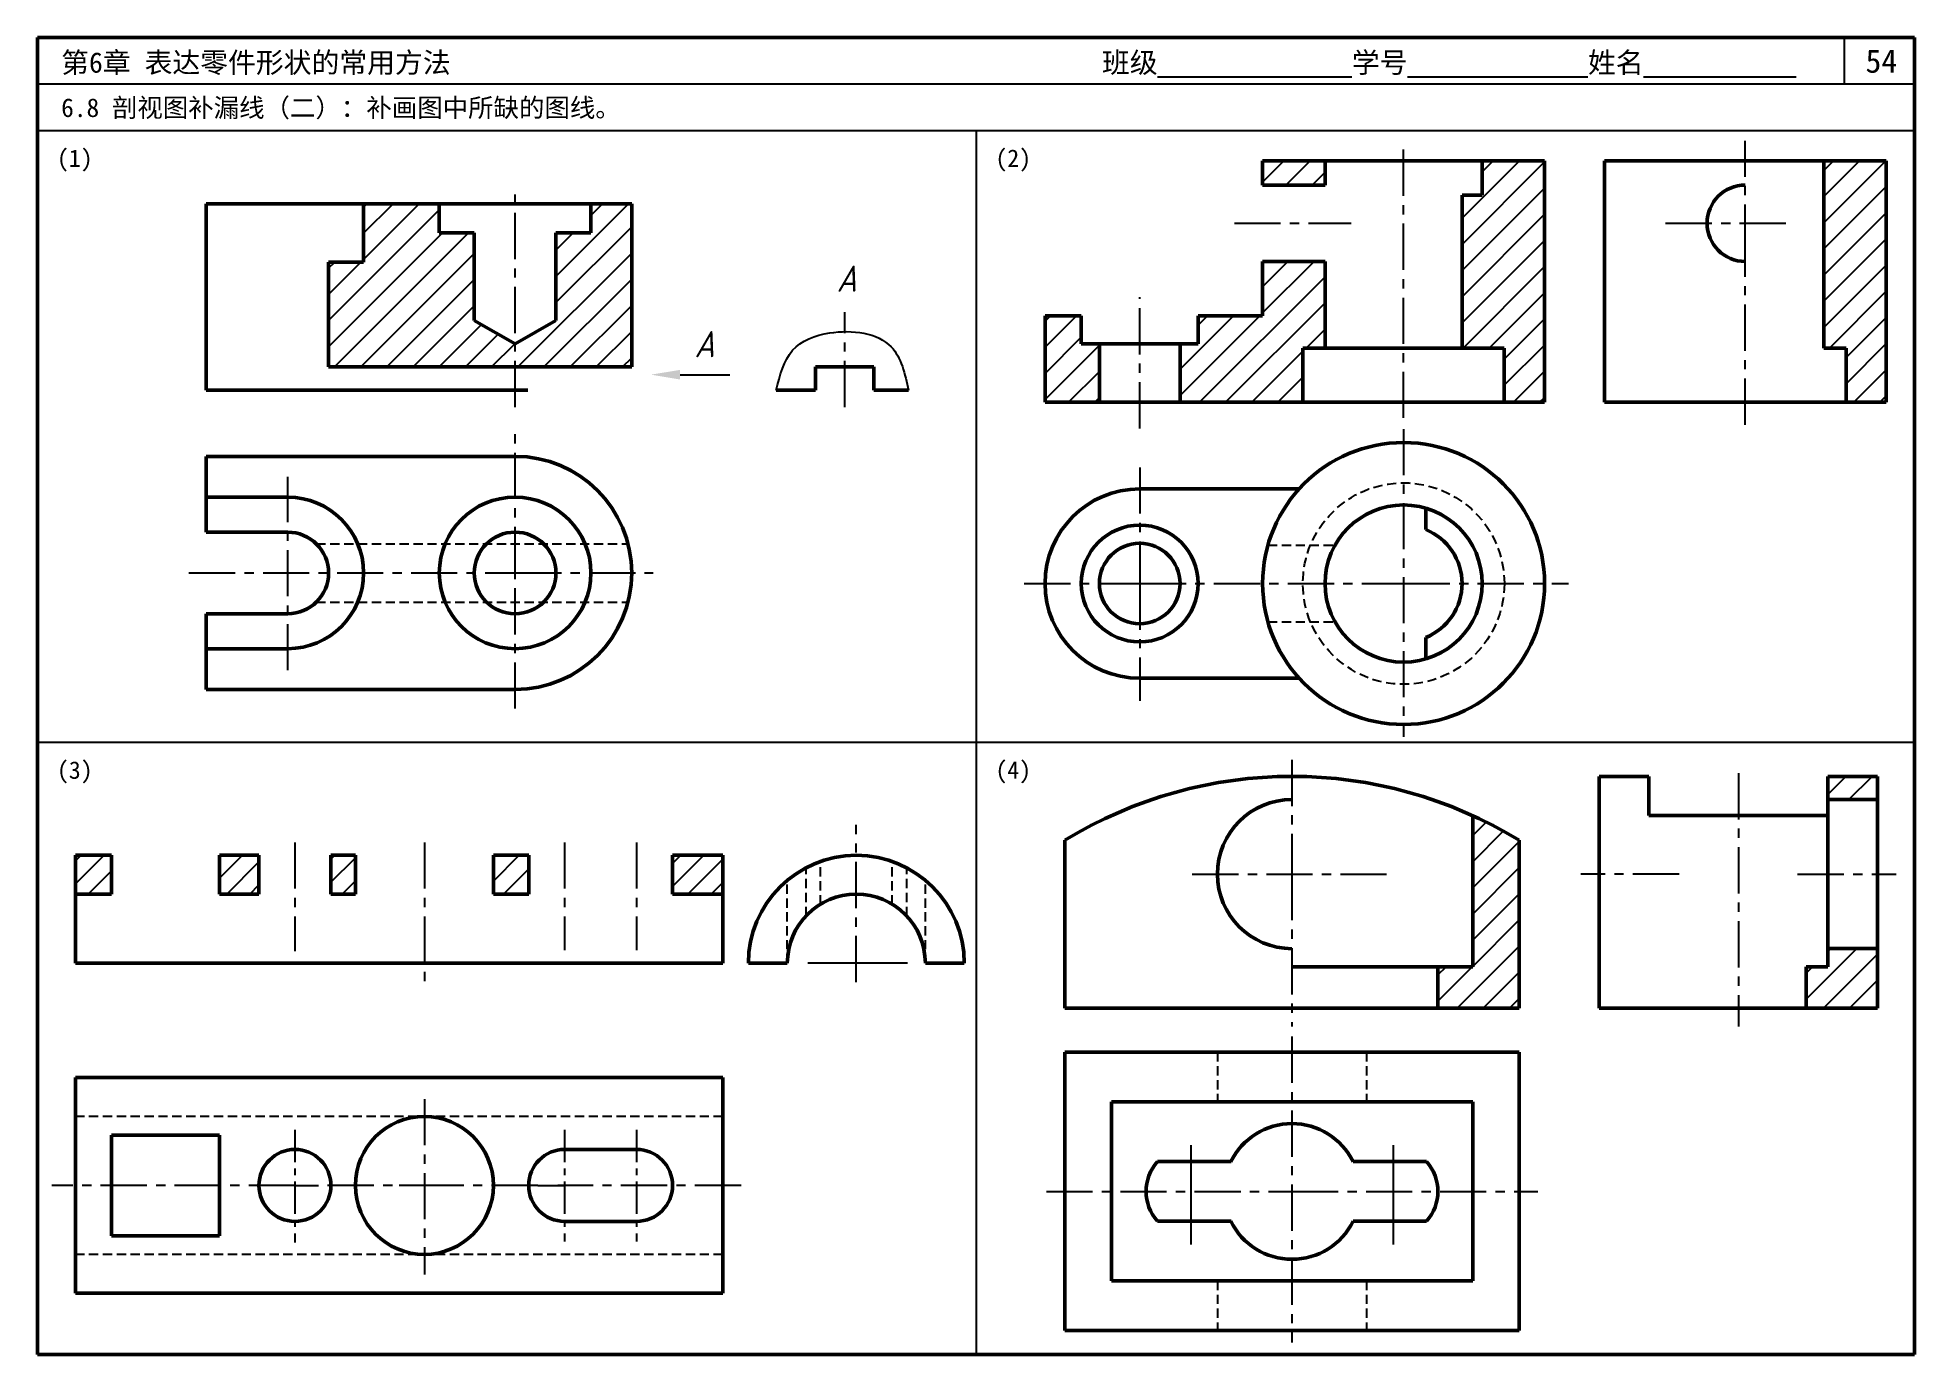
# Model space of a CAD drawing. Header units: millimetres. Extents: x 0 to 322, y 0 to 226.
import ezdxf

# ---------------------------------------------------------------- set-up
doc = ezdxf.new("R2010")
doc.units = ezdxf.units.MM
doc.header["$LTSCALE"] = 0.25
doc.linetypes.add('CENTER', pattern=[50.8, 31.75, -6.35, 6.35, -6.35])
doc.linetypes.add('HIDDEN', pattern=[9.525, 6.35, -3.175])
for name, color, linetype in [('点画线层', 7, 'CENTER'), ('细实线层', 7, 'Continuous'), ('虚线层', 7, 'HIDDEN')]:
    doc.layers.add(name, color=color, linetype=linetype)
doc.layers.add('粗实线层', color=7, linetype='Continuous', lineweight=50)
doc.styles.get("Standard").update_dxf_attribs({"font": 'gbeitc.shx', "height": 4.5, "bigfont": 'gbcbig.shx'})
doc.styles.add('宋体', font='SimSun.ttf', dxfattribs={"height": 3.5})

msp = doc.modelspace()

# ---------------------------------------------------------------- hatches: boundary and pattern name
at = {"layer": '细实线层'}
h = msp.add_hatch(dxfattribs=at)
h.set_pattern_fill('ANSI31', color=256, style=0)
h.paths.add_polyline_path([(182.18, 173.41), (179.07, 173.41), (179.07, 178.25), (172.85, 178.25), (172.85, 163.4), (182.18, 163.4)])
h.paths.add_polyline_path([(258.54, 204.83), (247.83, 204.83), (247.83, 198.96), (244.38, 198.96), (244.38, 172.72), (251.63, 172.72), (251.63, 163.4), (258.54, 163.4)])
h = msp.add_hatch(dxfattribs=at)
h.set_pattern_fill('ANSI31', color=256, style=0)
h.paths.add_polyline_path([(210.17, 204.83), (210.17, 200.69), (220.88, 200.69), (220.88, 204.83)])
h = msp.add_hatch(dxfattribs=at)
h.set_pattern_fill('ANSI31', color=256, style=0)
h.paths.add_polyline_path([(317.17, 204.83), (306.46, 204.83), (306.46, 172.72), (310.26, 172.72), (310.26, 163.4), (317.17, 163.4)])
h = msp.add_hatch(dxfattribs=at)
h.set_pattern_fill('ANSI31', color=256, style=0)
h.set_pattern_definition([(45, (-468.631, -570.1325), (-2.245064, 2.245064), [])])
h.paths.add_polyline_path([(74.93, 192.46), (68.93, 192.46), (68.93, 197.46), (55.93, 197.46), (55.93, 187.46), (49.93, 187.46), (49.93, 169.46), (81.93, 169.46), (81.93, 173.42), (74.93, 177.46)])
h.paths.add_polyline_path([(101.93, 197.46), (94.93, 197.46), (94.93, 192.46), (88.93, 192.46), (88.93, 177.46), (81.93, 173.42), (81.93, 169.46), (101.93, 169.46)])
h = msp.add_hatch(dxfattribs=at)
h.set_pattern_fill('ANSI31', color=256, style=0)
h.paths.add_polyline_path([(220.88, 187.57), (210.17, 187.57), (210.17, 178.25), (199.11, 178.25), (199.11, 173.41), (196, 173.41), (196, 163.4), (217.08, 163.4), (217.08, 172.72), (220.88, 172.72)])
h = msp.add_hatch(dxfattribs=at)
h.set_pattern_fill('ANSI31', color=256)
h.paths.add_polyline_path([(307.14, 69.65), (307.14, 66.53), (303.44, 66.53), (303.44, 59.43), (315.66, 59.43), (315.66, 69.65)])
h.paths.add_polyline_path([(307.14, 99.21), (307.14, 95.24), (315.66, 95.24), (315.66, 99.21)])
h = msp.add_hatch(dxfattribs=at)
h.set_pattern_fill('ANSI31', color=256)
h.paths.add_polyline_path([(254.17, 88.25, 0.030189), (246.21, 92.47), (246.21, 66.53), (240.24, 66.53), (240.24, 59.43), (254.17, 59.43)])
h = msp.add_hatch(dxfattribs=at)
h.set_pattern_fill('ANSI31', color=256, scale=0.88125, style=0)
h.set_pattern_definition([(45, (-215.91, -137.7062), (-1.978463, 1.978463), [])])
h.paths.add_polyline_path([(12.7, 85.66), (6.53, 85.66), (6.53, 79), (12.7, 79)])
h.paths.add_polyline_path([(37.99, 85.66), (31.21, 85.66), (31.21, 79), (37.99, 79)])
h.paths.add_polyline_path([(54.53, 85.66), (50.33, 85.66), (50.33, 79), (54.53, 79)])
h.paths.add_polyline_path([(84.26, 85.66), (78.22, 85.66), (78.22, 79), (84.26, 79)])
h.paths.add_polyline_path([(117.57, 85.66), (108.94, 85.66), (108.94, 79), (117.57, 79)])

# ---------------------------------------------------------------- linework, layer by layer
at = {"lineweight": 50}
for p, q in [((322, 226), (0, 226)), ((0, 226), (0, 0)), ((322, 0), (322, 226)), ((0, 0), (322, 0))]:
    msp.add_line(p, q, dxfattribs=at)
for p, q in [((310, 218), (310, 226)), ((322, 218), (0, 218)), ((322, 210), (0, 210)), ((161, 210), (161, 0)), ((322, 105), (0, 105))]:
    msp.add_line(p, q)
at = {"layer": '点画线层'}
for p, q in [((234.36, 160.72), (234.36, 208.28)), ((292.98, 189.42), (292.98, 208.28)), ((81.93, 162.57), (81.93, 200.17)), ((205.33, 194.13), (225.37, 194.13)), ((279.31, 194.13), (300.23, 194.13)), ((292.98, 159.54), (292.98, 189.42)), ((189.09, 158.92), (189.09, 181.45)), ((138.49, 162.57), (138.49, 178.88)), ((81.93, 134.12), (81.93, 158.19)), ((234.36, 158.81), (234.36, 106.01)), ((189.09, 152.23), (189.09, 132.3)), ((42.93, 117.41), (42.93, 150.63)), ((25.98, 134.12), (81.93, 134.12)), ((81.93, 110.84), (81.93, 134.12)), ((81.93, 134.12), (105.63, 134.12)), ((169.29, 132.3), (189.09, 132.3)), ((189.09, 132.3), (234.36, 132.3)), ((189.09, 132.3), (189.09, 112.18)), ((234.36, 132.3), (262.64, 132.3)), ((215.21, 102.05), (215.21, 79.2)), ((291.79, 99.77), (291.79, 56.31)), ((140.47, 63.89), (140.47, 90.87)), ((44.16, 87.88), (44.16, 69.19)), ((66.37, 87.88), (66.37, 63.72)), ((90.43, 87.88), (90.43, 69.39)), ((102.77, 87.88), (102.77, 69.39)), ((198.11, 82.44), (231.86, 82.44)), ((215.21, 82.44), (215.21, 56.31)), ((281.63, 82.44), (264.75, 82.44)), ((301.96, 82.44), (318.84, 82.44)), ((215.21, 54.56), (215.21, 2.03)), ((66.37, 43.84), (66.37, 13.73)), ((44.16, 29.01), (2.44, 29.01)), ((44.16, 29.01), (48.19, 29.01)), ((70.4, 29.01), (48.19, 29.01)), ((85.83, 29.01), (61.77, 29.01)), ((85.83, 29.01), (90.43, 29.01)), ((120.71, 29.01), (89.28, 29.01)), ((173.07, 27.98), (215.21, 27.98)), ((215.21, 27.98), (257.4, 27.98))]:
    msp.add_line(p, q, dxfattribs=at)
at = {"layer": '点画线层', "ltscale": 0.7}
for p, q in [((44.16, 38.56), (44.16, 19.21)), ((90.43, 38.56), (90.43, 19.4)), ((102.77, 38.56), (102.77, 19.4))]:
    msp.add_line(p, q, dxfattribs=at)
at = {"layer": '粗实线层'}
for p, q in [((210.17, 204.83), (258.54, 204.83)), ((210.17, 204.83), (210.17, 200.69)), ((220.88, 204.83), (220.88, 200.69)), ((247.83, 198.96), (247.83, 204.83)), ((258.54, 163.4), (258.54, 204.83)), ((268.8, 204.83), (268.8, 163.4)), ((268.8, 204.83), (317.17, 204.83)), ((306.46, 204.83), (306.46, 172.72)), ((317.17, 163.4), (317.17, 204.83)), ((210.17, 200.69), (220.88, 200.69)), ((101.93, 197.46), (28.93, 197.46)), ((28.93, 165.46), (28.93, 197.46)), ((55.93, 187.46), (55.93, 197.46)), ((68.93, 192.46), (68.93, 197.46)), ((94.93, 192.46), (94.93, 197.46)), ((101.93, 169.46), (101.93, 197.46)), ((244.38, 172.72), (244.38, 198.96)), ((244.38, 198.96), (247.83, 198.96)), ((74.93, 192.46), (68.93, 192.46)), ((74.93, 177.46), (74.93, 192.46)), ((94.93, 192.46), (88.93, 192.46)), ((88.93, 177.46), (88.93, 192.46)), ((55.93, 187.46), (49.93, 187.46)), ((49.93, 169.46), (49.93, 187.46)), ((210.17, 187.57), (220.88, 187.57)), ((210.17, 187.57), (210.17, 178.25)), ((220.88, 187.57), (220.88, 172.72)), ((74.93, 177.46), (81.93, 173.42)), ((81.93, 173.42), (88.93, 177.46)), ((172.85, 163.4), (172.85, 178.25)), ((172.85, 178.25), (179.07, 178.25)), ((179.07, 173.41), (179.07, 178.25)), ((199.11, 173.41), (199.11, 178.25)), ((199.11, 178.25), (210.17, 178.25)), ((179.07, 173.41), (199.11, 173.41)), ((182.18, 163.4), (182.18, 173.41)), ((196, 163.4), (196, 173.41)), ((217.08, 172.72), (251.63, 172.72)), ((217.08, 163.4), (217.08, 172.72)), ((251.63, 163.4), (251.63, 172.72)), ((306.46, 172.72), (310.26, 172.72)), ((310.26, 163.4), (310.26, 172.72)), ((101.93, 169.46), (49.93, 169.46)), ((133.49, 165.46), (133.49, 169.46)), ((143.49, 169.46), (133.49, 169.46)), ((143.49, 165.46), (143.49, 169.46)), ((84.12, 165.46), (28.93, 165.46)), ((133.49, 165.46), (126.74, 165.46)), ((149.44, 165.46), (143.49, 165.46)), ((172.85, 163.4), (258.54, 163.4)), ((268.8, 163.4), (317.17, 163.4)), ((81.93, 154.12), (28.93, 154.12)), ((28.93, 141.12), (28.93, 154.12)), ((189.09, 148.54), (216.43, 148.54)), ((42.93, 147.12), (28.93, 147.12)), ((238.16, 145.23), (238.16, 141.57)), ((42.93, 141.12), (28.93, 141.12)), ((28.93, 114.12), (28.93, 127.12)), ((42.93, 127.12), (28.93, 127.12)), ((238.16, 123.03), (238.16, 119.37)), ((42.93, 121.12), (28.93, 121.12)), ((189.09, 116.06), (216.43, 116.06)), ((81.93, 114.12), (28.93, 114.12)), ((267.93, 59.43), (267.93, 99.21)), ((267.93, 99.21), (276.45, 99.21)), ((276.45, 99.21), (276.45, 92.47)), ((307.14, 99.21), (307.14, 66.53)), ((307.14, 99.21), (315.66, 99.21)), ((315.66, 59.43), (315.66, 99.21)), ((307.14, 95.24), (315.66, 95.24)), ((246.21, 66.53), (246.21, 92.47)), ((276.45, 92.47), (307.14, 92.47)), ((176.25, 59.43), (176.25, 88.25)), ((254.17, 59.43), (254.17, 88.25)), ((6.53, 67.15), (6.53, 85.66)), ((12.7, 85.66), (6.53, 85.66)), ((12.7, 79), (12.7, 85.66)), ((31.21, 79), (31.21, 85.66)), ((37.99, 85.66), (31.21, 85.66)), ((37.99, 79), (37.99, 85.66)), ((50.33, 79), (50.33, 85.66)), ((54.53, 85.66), (50.33, 85.66)), ((54.53, 79), (54.53, 85.66)), ((78.22, 79), (78.22, 85.66)), ((84.26, 85.66), (78.22, 85.66)), ((84.26, 79), (84.26, 85.66)), ((117.57, 85.66), (108.94, 85.66)), ((108.94, 79), (108.94, 85.66)), ((117.57, 67.15), (117.57, 85.66)), ((12.7, 79), (6.53, 79)), ((37.99, 79), (31.21, 79)), ((54.53, 79), (50.33, 79)), ((84.26, 79), (78.22, 79)), ((117.57, 79), (108.94, 79)), ((307.14, 69.65), (315.66, 69.65)), ((117.57, 67.15), (6.53, 67.15)), ((121.97, 67.15), (128.63, 67.15)), ((152.32, 67.15), (158.98, 67.15)), ((246.21, 66.53), (215.21, 66.53)), ((240.24, 59.43), (240.24, 66.53)), ((303.44, 66.53), (303.44, 59.43)), ((303.44, 66.53), (307.14, 66.53)), ((176.25, 59.43), (254.17, 59.43)), ((267.93, 59.43), (315.66, 59.43)), ((176.25, 51.85), (176.25, 4.12)), ((176.25, 51.85), (254.17, 51.85)), ((254.17, 51.85), (254.17, 4.12)), ((117.57, 47.52), (6.53, 47.52)), ((6.53, 47.52), (6.53, 10.51)), ((117.57, 47.52), (117.57, 10.51)), ((184.22, 43.33), (184.22, 12.64)), ((184.22, 43.33), (246.21, 43.33)), ((246.21, 43.33), (246.21, 12.64)), ((12.7, 37.65), (12.7, 20.38)), ((31.21, 37.65), (12.7, 37.65)), ((31.21, 37.65), (31.21, 20.38)), ((90.43, 35.18), (102.77, 35.18)), ((192.14, 33.1), (204.75, 33.1)), ((225.68, 33.1), (238.29, 33.1)), ((90.43, 22.84), (102.77, 22.84)), ((192.14, 22.87), (204.75, 22.87)), ((225.68, 22.87), (238.29, 22.87)), ((31.21, 20.38), (12.7, 20.38)), ((117.57, 10.51), (6.53, 10.51)), ((184.22, 12.64), (246.21, 12.64)), ((176.25, 4.12), (254.17, 4.12))]:
    msp.add_line(p, q, dxfattribs=at)
for centre, radius in [((234.36, 132.3), 24.19), ((81.93, 134.12), 13), ((234.36, 132.3), 13.48), ((189.09, 132.3), 10.02), ((81.93, 134.12), 7), ((189.09, 132.3), 6.91), ((66.37, 29.01), 11.84), ((44.16, 29.01), 6.17)]:
    msp.add_circle(centre, radius, dxfattribs=at)
for centre, radius, start, end in [((292.98, 194.13), 6.56, 90, 270), ((81.93, 134.12), 20, 270, 90), ((189.09, 132.3), 16.24, 90, 270), ((42.93, 134.12), 13, 270, 90), ((42.93, 134.12), 7, 270, 90), ((234.36, 132.3), 10.02, 292.291, 67.709), ((215.21, 24.48), 74.72, 58.5757, 121.4243), ((215.21, 82.44), 12.8, 90, 270), ((140.47, 67.15), 18.51, 0, 180), ((140.47, 67.15), 11.84, 0, 180), ((215.21, 27.98), 11.65, 26.0416, 153.9584), ((90.43, 29.01), 6.17, 90, 270), ((102.77, 29.01), 6.17, 270, 90), ((197.87, 27.98), 7.68, 138.2348, 221.7652), ((232.56, 27.98), 7.68, 318.2348, 41.7652), ((215.21, 27.98), 11.65, 206.0416, 333.9584)]:
    msp.add_arc(centre, radius, start, end, dxfattribs=at)
at = {"layer": '细实线层'}
for p, q in [((110.24, 168.14), (118.78, 168.14)), ((149.23, 67.15), (132.17, 67.15)), ((197.87, 35.94), (197.87, 18.89)), ((232.56, 35.94), (232.56, 18.89))]:
    msp.add_line(p, q, dxfattribs=at)
msp.add_spline([(126.74, 165.46), (129.53, 172.32), (135.9, 175.3), (146.46, 172.91), (149.44, 165.46)], degree=3, dxfattribs=at)
msp.add_solid([(110.24, 168.97), (110.24, 167.31), (105.24, 168.14)], dxfattribs=at)
at = {"layer": '虚线层'}
for p, q in [((47.83, 139.12), (101.3, 139.12)), ((211.08, 138.86), (222.58, 138.86)), ((47.83, 129.12), (101.3, 129.12)), ((211.08, 125.74), (222.58, 125.74)), ((134.31, 77.26), (134.31, 84.6)), ((146.64, 77.26), (146.64, 84.6)), ((128.63, 67.15), (128.63, 81.37)), ((131.84, 75.26), (131.84, 83.52)), ((149.11, 75.26), (149.11, 83.52)), ((152.32, 67.15), (152.32, 81.37)), ((202.42, 51.85), (202.42, 43.33)), ((228.01, 51.85), (228.01, 43.33)), ((117.57, 40.86), (6.53, 40.86)), ((117.57, 17.17), (6.53, 17.17)), ((202.42, 12.64), (202.42, 4.12)), ((228.01, 12.64), (228.01, 4.12))]:
    msp.add_line(p, q, dxfattribs=at)
msp.add_circle((234.36, 132.3), 17.28, dxfattribs=at)

# ---------------------------------------------------------------- texts
at = {"style": '宋体'}
for s, height, p in [('第6章 表达零件形状的常用方法', 3.5, (4.05, 219.96)), ('班级%%U              %%U学号%%U             %%U姓名%%U           ', 3.5, (182.61, 219.96)), ('54', 4, (313.6, 219.96)), ('6.8 剖视图补漏线（二）：补画图中所缺的图线。', 3.2, (4.05, 212.36)), ('(1)', 3, (3.33, 203.79)), ('(2)', 3, (164.33, 203.79)), ('(3)', 3, (3.33, 98.79)), ('(4)', 3, (164.33, 98.79))]:
    msp.add_text(s, height=height, dxfattribs=at).set_placement(p)
at = {"layer": '细实线层'}
for p in [(137.09, 182.37), (112.7, 171.13)]:
    msp.add_text('A', height=4.5, dxfattribs=at).set_placement(p)

doc.saveas('drawing.dxf')
